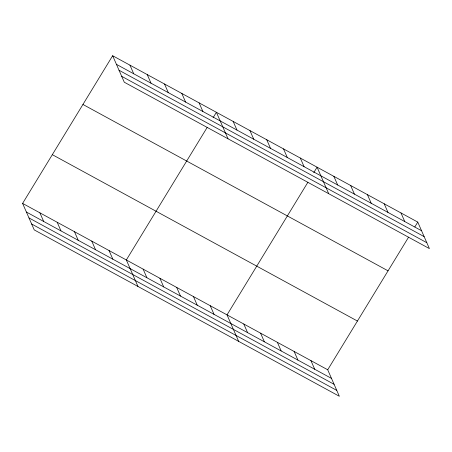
<?xml version="1.0" encoding="UTF-8"?>
<svg xmlns="http://www.w3.org/2000/svg" width="452" height="452" viewBox="0 0 452 452"><rect width="100%" height="100%" fill="white"/><g stroke="black" fill="none" stroke-linecap="round" stroke-linejoin="round"><path stroke-width="0.68" d="M22.6 203.406L327.711 369.776L339.345 396.268L34.233 229.898L22.6 203.406L112.655 55.732L417.767 222.101L429.4 248.594L124.289 82.224L112.655 55.732M207.225 127.34L126.34 259.968L137.967 286.466M213.095 117.712L216.395 112.294L228.023 138.792M307.908 182.241L227.028 314.874L238.656 341.367M313.778 172.613L317.084 167.2L328.711 193.693M327.711 369.776L408.597 237.142M414.834 226.915L417.767 222.101M116.446 64.359L421.558 230.729M119.034 70.258L424.145 236.628M121.701 76.331L426.812 242.701M82.936 104.463L388.053 270.833M52.319 154.669L357.43 321.044M26.386 212.033L331.502 378.403M28.979 217.926L334.09 384.302M31.64 224.006L336.757 390.375M400.986 212.948L404.777 221.582M384.206 203.801L387.997 212.429M367.425 194.648L371.216 203.281M350.645 185.501L354.43 194.128M333.864 176.348L337.65 184.981M300.303 158.047L304.089 166.675M283.517 148.9L287.308 157.528M266.736 139.747L270.528 148.375M249.956 130.6L253.747 139.227M233.175 121.447L236.967 130.074M199.106 102.87L202.892 111.497M310.931 360.623L314.722 369.256M181.817 93.44L185.602 102.073M294.15 351.475L297.936 360.103M164.528 84.015L168.313 92.643M277.37 342.322L281.155 350.95M147.233 74.586L151.024 83.213M260.589 333.175L264.375 341.802M243.809 324.022L247.594 332.649M129.944 65.156L133.735 73.789M210.242 305.721L214.033 314.349M193.462 296.568L197.253 305.202M176.681 287.421L180.472 296.049M159.901 278.268L163.686 286.901M143.12 269.121L146.906 277.748M109.051 250.544L112.836 259.171M91.762 241.114L95.547 249.741M74.467 231.684L78.258 240.317M57.178 222.26L60.969 230.887M39.889 212.83L43.68 221.457"/></g></svg>
